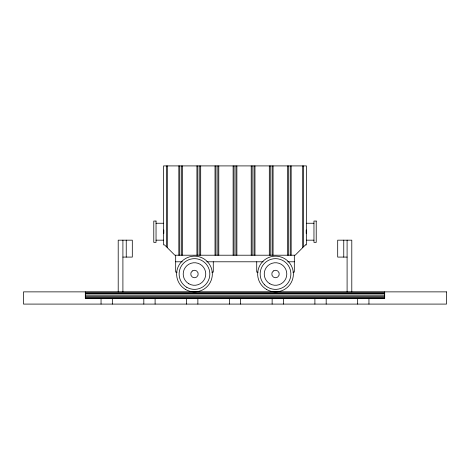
<?xml version="1.0" encoding="UTF-8"?>
<svg xmlns="http://www.w3.org/2000/svg" width="470" height="470" viewBox="0 0 470 470"><rect width="100%" height="100%" fill="white"/><g stroke="black" fill="none" stroke-linecap="round" stroke-linejoin="round"><path stroke-width="0.7" d="M163.789 229.959L163.789 233.461M306.211 233.461L306.211 229.959M156.04 223.25L163.56 223.25M306.44 223.25L313.96 223.25M156.04 240.17L163.56 240.17M306.44 240.17L313.96 240.17M122.905 257.09L132.305 257.09L132.305 240.17L118.205 240.17L118.205 291.87M347.095 257.09L337.695 257.09L337.695 240.17L351.795 240.17L351.795 291.87M175.68 261.79L182.272 261.79M206.771 261.79L263.229 261.79M287.728 261.79L294.32 261.79M177.09 272.13L175.68 272.13L175.68 255.21M211.87 272.13L213.28 272.13L213.28 261.79M258.13 272.13L256.72 272.13L256.72 261.79M292.91 272.13L294.32 272.13L294.32 255.21M85.305 292.234L384.695 292.234M85.305 293.632L384.695 293.632M85.305 293.844L384.695 293.844M85.305 295.213L384.695 295.213M85.305 296.564L384.695 296.564M85.305 297.774L384.695 297.774M85.305 298.15L384.695 298.15M85.305 298.297L384.695 298.297M384.695 291.87L384.695 298.45L85.305 298.45L85.305 291.87M368.95 298.45L368.95 304.09M357.67 298.45L357.67 304.09M347.095 240.17L347.095 291.87M343.758 240.17L343.758 257.09M326.18 298.45L326.18 304.09M314.9 298.45L314.9 304.09M303.62 165.91L303.62 246.75M302.68 165.91L302.68 247.69M291.165 165.91L291.165 255.21M290.225 165.91L290.225 255.21M288.345 165.91L288.345 255.21M287.405 165.91L287.405 255.21M283.41 298.45L283.41 304.09M273.07 165.91L273.07 255.21M272.13 165.91L272.13 255.21M272.13 298.45L272.13 304.09M270.25 165.91L270.25 255.21M269.31 165.91L269.31 255.21M254.975 165.91L254.975 255.21M254.035 165.91L254.035 255.21M252.155 165.91L252.155 255.21M251.215 165.91L251.215 255.21M240.64 298.45L240.64 304.09M236.88 165.91L236.88 255.21M235.94 165.91L235.94 255.21M234.06 165.91L234.06 255.21M233.12 165.91L233.12 255.21M229.36 298.45L229.36 304.09M218.785 165.91L218.785 255.21M217.845 165.91L217.845 255.21M215.965 165.91L215.965 255.21M215.025 165.91L215.025 255.21M200.69 165.91L200.69 255.21M199.75 165.91L199.75 255.21M197.87 165.91L197.87 255.21M197.87 298.45L197.87 304.09M196.93 165.91L196.93 255.21M186.59 298.45L186.59 304.09M182.595 165.91L182.595 255.21M181.655 165.91L181.655 255.21M179.775 165.91L179.775 255.21M178.835 165.91L178.835 255.21M167.32 165.91L167.32 247.69M166.38 165.91L166.38 246.75M155.1 298.45L155.1 304.09M143.82 298.45L143.82 304.09M126.242 240.17L126.242 257.09M122.905 240.17L122.905 291.87M112.33 298.45L112.33 304.09M101.05 298.45L101.05 304.09M192.271 270.967L190.902 272.847L190.902 275.173L192.271 277.053L194.48 277.77L196.689 277.053L198.058 275.173L198.058 272.847L196.689 270.967L194.48 270.25L192.271 270.967M273.311 270.967L271.942 272.847L271.942 275.173L273.311 277.053L275.52 277.77L277.729 277.053L279.098 275.173L279.098 272.847L277.729 270.967L275.52 270.25L273.311 270.967M305.5 244.87L295.16 255.21L174.84 255.21L164.5 244.87L163.56 244.87L163.56 165.91L306.44 165.91L306.44 244.87L305.5 244.87M156.04 221.053L153.778 221.053L153.778 242.367L156.04 242.367L156.04 221.053M316.222 221.053L313.96 221.053L313.96 242.367L316.222 242.367L316.222 221.053M446.5 291.87L23.5 291.87L23.5 304.09L446.5 304.09L446.5 291.87M266.59 289.479A17.86 17.86 0 0 0 293.38 274.01A17.86 17.86 0 0 0 266.59 258.541A17.86 17.86 0 0 0 266.59 289.479M264.657 284.873A15.357 15.357 0 0 0 290.354 277.987A15.357 15.357 0 0 0 271.543 259.176A15.357 15.357 0 0 0 264.657 284.873M269.88 283.78A11.28 11.28 0 0 0 286.8 274.01A11.28 11.28 0 0 0 269.88 264.24A11.28 11.28 0 0 0 269.88 283.78M185.55 289.479A17.86 17.86 0 0 0 212.34 274.01A17.86 17.86 0 0 0 185.55 258.541A17.86 17.86 0 0 0 185.55 289.479M186.802 287.311A15.357 15.357 0 0 0 209.837 274.01A15.357 15.357 0 0 0 186.802 260.709A15.357 15.357 0 0 0 186.802 287.311M188.84 283.78A11.28 11.28 0 0 0 205.76 274.01A11.28 11.28 0 0 0 188.84 264.24A11.28 11.28 0 0 0 188.84 283.78"/></g></svg>
